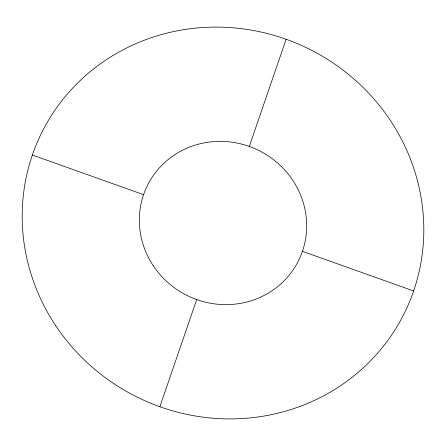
<?xml version="1.0" encoding="UTF-8"?>
<svg xmlns="http://www.w3.org/2000/svg" width="446" height="446" viewBox="0 0 446 446"><rect width="100%" height="100%" fill="white"/><g stroke="black" fill="none" stroke-linecap="round" stroke-linejoin="round"><path stroke-width="0.67" d="M159.874 406.73L196.697 299.556M249.303 146.444L286.126 39.27M32.363 155.024L143.567 194.673M302.433 251.327L413.637 290.976M55.538 325.402A202.551 194.11 27.2 0 0 402.716 316.431A202.551 194.11 27.2 0 0 210.752 27.167A202.551 194.11 27.2 0 0 55.538 325.402M153.223 265.665A84.394 80.882 27.2 0 0 297.883 261.93A84.394 80.882 27.2 0 0 217.893 141.404A84.394 80.882 27.2 0 0 153.223 265.665"/></g></svg>
